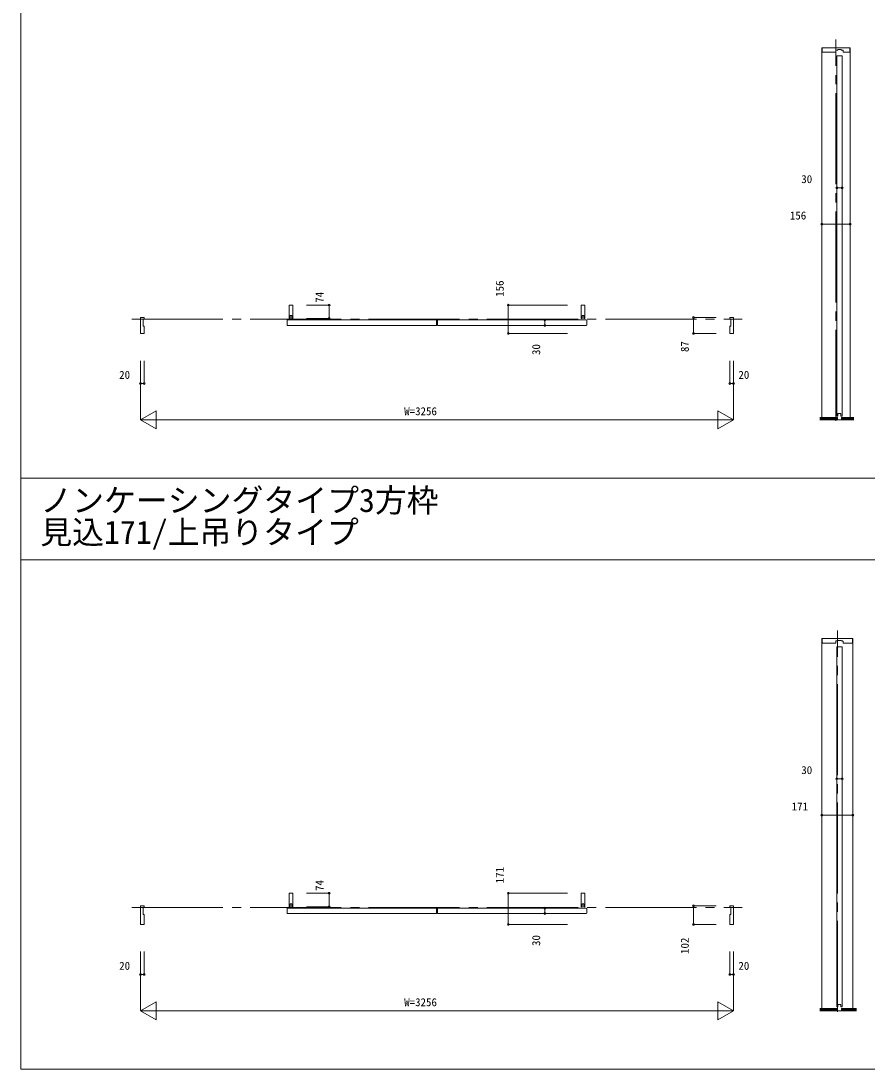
# Model space of a CAD drawing. Units: millimetres, scale not verified. Extents: x -14341 to 14341, y -10000 to 10000.
# Drawn here: x -14341 to -9695, y -10000 to -4241 of the extents above; entities that cross this region are included whole.
import ezdxf
from ezdxf.enums import TextEntityAlignment as Align

# ---------------------------------------------------------------- set-up
doc = ezdxf.new("R2010")
doc.units = ezdxf.units.MM
doc.header["$LTSCALE"] = 50
doc.linetypes.add('USER1', pattern=[13, 10, -1, 1, -1])
doc.layers.add('0-0_0', color=7, linetype='Continuous')
for name, color, linetype, lineweight in [('0-1_YKK_F1', 7, 'Continuous', 18), ('0-4_YKK_N1', 2, 'Continuous', 18), ('0-5_YKK_B1', 4, 'Continuous', 18), ('0-6_YKK_Z1', 7, 'Continuous', 18)]:
    doc.layers.add(name, color=color, linetype=linetype, lineweight=lineweight)
doc.styles.add('ＭＳ ゴシック', font='')
doc.styles.get('ＭＳ ゴシック').set_extended_font_data('MS Gothic')

msp = doc.modelspace()

# ---------------------------------------------------------------- linework, layer by layer
at = {"layer": '0-1_YKK_F1'}
for p, q in [((-14340.51, -10000), (-14340.51, 10000)), ((-14340.51, -6752.5), (14159.49, -6752.5)), ((-14340.51, -7202.5), (14159.49, -7202.5)), ((-14340.51, -10000), (14340.51, -10000))]:
    msp.add_line(p, q, dxfattribs=at)
at = {"layer": '0-4_YKK_N1'}
for p, q in [((-9861.01, -5156.88), (-9831.01, -5156.88)), ((-9943.01, -5356.88), (-9787.01, -5356.88)), ((-12772.76, -5801.5), (-12647.76, -5801.5)), ((-12647.76, -5875.5), (-12647.76, -5801.5)), ((-11664.26, -5957.5), (-11664.26, -5801.5)), ((-11339.26, -5801.5), (-11664.26, -5801.5)), ((-10648.01, -5957.5), (-10648.01, -5870.5)), ((-10523.01, -5870.5), (-10648.01, -5870.5)), ((-12772.76, -5875.5), (-12647.76, -5875.5)), ((-11464.26, -5913.5), (-11464.26, -5883.5)), ((-11339.26, -5957.5), (-11664.26, -5957.5)), ((-10523.01, -5957.5), (-10648.01, -5957.5)), ((-13664.01, -6107.5), (-13664.01, -6232.5)), ((-10448.01, -6107.5), (-10448.01, -6232.5)), ((-10428.01, -6107.5), (-10428.01, -6432.5)), ((-13684.01, -6232.5), (-13664.01, -6232.5)), ((-10428.01, -6232.5), (-10448.01, -6232.5)), ((-13684.01, -6432.5), (-13597.41, -6382.5)), ((-13597.41, -6382.5), (-13597.41, -6482.5)), ((-10514.61, -6382.5), (-10514.61, -6482.5)), ((-10428.01, -6432.5), (-10514.61, -6382.5)), ((-13684.01, -6432.5), (-13597.41, -6482.5)), ((-10428.01, -6432.5), (-10514.61, -6482.5)), ((-9861.01, -8404.38), (-9831.01, -8404.38)), ((-9943.01, -8604.38), (-9772.01, -8604.38)), ((-12772.76, -9034), (-12647.76, -9034)), ((-12647.76, -9108), (-12647.76, -9034)), ((-11664.26, -9205), (-11664.26, -9034)), ((-11339.26, -9034), (-11664.26, -9034)), ((-12772.76, -9108), (-12647.76, -9108)), ((-11464.26, -9146), (-11464.26, -9116)), ((-10648.01, -9205), (-10648.01, -9103)), ((-10523.01, -9103), (-10648.01, -9103)), ((-11339.26, -9205), (-11664.26, -9205)), ((-10523.01, -9205), (-10648.01, -9205)), ((-13664.01, -9355), (-13664.01, -9480)), ((-10448.01, -9355), (-10448.01, -9480)), ((-10428.01, -9355), (-10428.01, -9680)), ((-13684.01, -9480), (-13664.01, -9480)), ((-10428.01, -9480), (-10448.01, -9480)), ((-13684.01, -9680), (-13597.41, -9630)), ((-13597.41, -9630), (-13597.41, -9730)), ((-10514.61, -9630), (-10514.61, -9730)), ((-10428.01, -9680), (-10514.61, -9630)), ((-13684.01, -9680), (-13597.41, -9730)), ((-10428.01, -9680), (-10514.61, -9730))]:
    msp.add_line(p, q, dxfattribs=at)
for points in [[(-13684.01, -6107.5), (-13684.01, -6432.5), (-10428.01, -6432.5)], [(-13684.01, -9355), (-13684.01, -9680), (-10428.01, -9680)]]:
    msp.add_lwpolyline(points, dxfattribs=at)
for centre in [(-9861.01, -5156.88), (-9831.01, -5156.88), (-9943.01, -5356.88), (-9787.01, -5356.88), (-12647.76, -5801.5), (-11664.26, -5801.5), (-12647.76, -5875.5), (-10648.01, -5870.5), (-11464.26, -5883.5), (-11464.26, -5913.5), (-11664.26, -5957.5), (-10648.01, -5957.5), (-13684.01, -6232.5), (-13664.01, -6232.5), (-10448.01, -6232.5), (-10428.01, -6232.5), (-9861.01, -8404.38), (-9831.01, -8404.38), (-9943.01, -8604.38), (-9772.01, -8604.38), (-12647.76, -9034), (-11664.26, -9034), (-10648.01, -9103), (-12647.76, -9108), (-11464.26, -9116), (-11464.26, -9146), (-11664.26, -9205), (-10648.01, -9205), (-13684.01, -9480), (-13664.01, -9480), (-10448.01, -9480), (-10428.01, -9480)]:
    msp.add_circle(centre, 5, dxfattribs=at)
at = {"layer": '0-5_YKK_B1'}
for p, q in [((-9943.01, -4387.5), (-9787.01, -4387.5)), ((-9943.01, -4387.5), (-9943.01, -6420.5)), ((-9861.01, -4431.5), (-9831.01, -4431.5)), ((-9861.01, -6411.5), (-9861.01, -4431.5)), ((-9857.41, -4400.5), (-9857.41, -4400.3)), ((-9834.61, -4400.5), (-9834.61, -4400.3)), ((-9787.01, -4387.5), (-9787.01, -6420.5)), ((-13669.01, -5916.5), (-13669.01, -5880.5)), ((-13667.01, -5878.5), (-13665.01, -5878.5)), ((-13665.01, -5918.5), (-13667.01, -5918.5)), ((-13664.01, -5955.5), (-13664.01, -5919.5)), ((-12878.01, -5885.5), (-12876.01, -5883.5)), ((-12878.01, -5885.5), (-12878.01, -5911.5)), ((-12876.01, -5913.5), (-12878.01, -5911.5)), ((-12060.01, -5883.5), (-12876.01, -5883.5)), ((-12060.01, -5913.5), (-12876.01, -5913.5)), ((-12060.01, -5883.5), (-12058.01, -5885.5)), ((-12060.01, -5913.5), (-12058.01, -5911.5)), ((-12058.01, -5911.5), (-12058.01, -5885.5)), ((-12052.01, -5883.5), (-12054.01, -5885.5)), ((-12054.01, -5911.5), (-12054.01, -5885.5)), ((-12052.01, -5913.5), (-12054.01, -5911.5)), ((-12052.01, -5883.5), (-11236.01, -5883.5)), ((-12052.01, -5913.5), (-11236.01, -5913.5)), ((-11234.01, -5885.5), (-11236.01, -5883.5)), ((-11236.01, -5913.5), (-11234.01, -5911.5)), ((-11234.01, -5885.5), (-11234.01, -5911.5)), ((-10448.01, -5955.5), (-10448.01, -5919.5)), ((-10445.01, -5878.5), (-10447.01, -5878.5)), ((-10447.01, -5918.5), (-10445.01, -5918.5)), ((-10443.01, -5916.5), (-10443.01, -5880.5)), ((-9854.51, -6411.5), (-9861.01, -6411.5)), ((-9943.01, -7635), (-9772.01, -7635)), ((-9943.01, -7635), (-9943.01, -9668)), ((-9857.41, -7648), (-9857.41, -7647.8)), ((-9834.61, -7648), (-9834.61, -7647.8)), ((-9772.01, -7635), (-9772.01, -9668)), ((-9861.01, -7679), (-9831.01, -7679)), ((-13669.01, -9149), (-13669.01, -9113)), ((-13667.01, -9111), (-13665.01, -9111)), ((-13665.01, -9151), (-13667.01, -9151)), ((-13664.01, -9203), (-13664.01, -9152)), ((-12878.01, -9118), (-12876.01, -9116)), ((-12878.01, -9118), (-12878.01, -9144)), ((-12876.01, -9146), (-12878.01, -9144)), ((-12060.01, -9116), (-12876.01, -9116)), ((-12060.01, -9146), (-12876.01, -9146)), ((-12060.01, -9116), (-12058.01, -9118)), ((-12060.01, -9146), (-12058.01, -9144)), ((-12058.01, -9144), (-12058.01, -9118)), ((-12052.01, -9116), (-12054.01, -9118)), ((-12054.01, -9144), (-12054.01, -9118)), ((-12052.01, -9146), (-12054.01, -9144)), ((-12052.01, -9116), (-11236.01, -9116)), ((-12052.01, -9146), (-11236.01, -9146)), ((-11234.01, -9118), (-11236.01, -9116)), ((-11236.01, -9146), (-11234.01, -9144)), ((-11234.01, -9118), (-11234.01, -9144)), ((-10448.01, -9203), (-10448.01, -9152)), ((-10445.01, -9111), (-10447.01, -9111)), ((-10447.01, -9151), (-10445.01, -9151)), ((-10443.01, -9149), (-10443.01, -9113))]:
    msp.add_line(p, q, dxfattribs=at)
for points in [[(-9789.51, -4409.5), (-9789.51, -4387.5), (-9940.51, -4387.5), (-9940.51, -4409.5)], [(-9938.51, -4411.5), (-9866.21, -4411.5), (-9865.71, -4411), (-9865.71, -4402.3)], [(-9863.71, -4400.3), (-9855.51, -4400.3), (-9855.51, -4397.5), (-9836.51, -4397.5), (-9836.51, -4400.3), (-9828.31, -4400.3)], [(-9831.01, -4431.5), (-9831.01, -6411.5), (-9837.51, -6411.5)], [(-9826.31, -4402.3), (-9826.31, -4411), (-9825.81, -4411.5), (-9791.51, -4411.5)], [(-12849.76, -5801.5), (-12867.76, -5801.5), (-12867.76, -5875.5), (-12861.76, -5875.5), (-12861.76, -5859.5)], [(-12861.76, -5859.5), (-12853.76, -5859.5), (-12853.76, -5875.5), (-12847.76, -5875.5), (-12847.76, -5803.5)], [(-11250.26, -5859.5), (-11258.26, -5859.5), (-11258.26, -5875.5), (-11264.26, -5875.5), (-11264.26, -5803.5)], [(-11262.26, -5801.5), (-11244.26, -5801.5), (-11244.26, -5875.5), (-11250.26, -5875.5), (-11250.26, -5859.5)], [(-13670.81, -5870.5), (-13684.01, -5870.5), (-13684.01, -5932.5), (-13684.01, -5957.5), (-13666.01, -5957.5)], [(-13664.01, -5877.5), (-13664.01, -5870.5), (-13670.81, -5870.5)], [(-10448.01, -5877.5), (-10448.01, -5870.5), (-10441.21, -5870.5)], [(-10441.21, -5870.5), (-10428.01, -5870.5), (-10428.01, -5932.5), (-10428.01, -5957.5), (-10446.01, -5957.5)], [(-9854.51, -6411.5), (-9854.51, -6397.5), (-9837.51, -6397.5), (-9837.51, -6411.5)], [(-9774.51, -7657), (-9774.51, -7635), (-9940.51, -7635), (-9940.51, -7657)], [(-9938.51, -7659), (-9866.21, -7659), (-9865.71, -7658.5), (-9865.71, -7649.8)], [(-9863.71, -7647.8), (-9855.51, -7647.8), (-9855.51, -7645), (-9836.51, -7645), (-9836.51, -7647.8), (-9828.31, -7647.8)], [(-9826.31, -7649.8), (-9826.31, -7658.5), (-9825.81, -7659), (-9776.51, -7659)], [(-9854.51, -9659), (-9861.01, -9659), (-9861.01, -7679)], [(-9831.01, -7679), (-9831.01, -9659), (-9837.51, -9659)], [(-12849.76, -9034), (-12867.76, -9034), (-12867.76, -9108), (-12861.76, -9108), (-12861.76, -9092)], [(-12861.76, -9092), (-12853.76, -9092), (-12853.76, -9108), (-12847.76, -9108), (-12847.76, -9036)], [(-11250.26, -9092), (-11258.26, -9092), (-11258.26, -9108), (-11264.26, -9108), (-11264.26, -9036)], [(-11262.26, -9034), (-11244.26, -9034), (-11244.26, -9108), (-11250.26, -9108), (-11250.26, -9092)], [(-13670.81, -9103), (-13684.01, -9103), (-13684.01, -9165), (-13684.01, -9205), (-13666.01, -9205)], [(-13664.01, -9110), (-13664.01, -9103), (-13670.81, -9103)], [(-10448.01, -9110), (-10448.01, -9103), (-10441.21, -9103)], [(-10441.21, -9103), (-10428.01, -9103), (-10428.01, -9165), (-10428.01, -9205), (-10446.01, -9205)], [(-9854.51, -9659), (-9854.51, -9645), (-9837.51, -9645), (-9837.51, -9659)]]:
    msp.add_lwpolyline(points, dxfattribs=at)
for centre, radius, start, end in [((-9938.51, -4409.5), 2, 180, 270), ((-9863.71, -4402.3), 2, 90, 180), ((-9828.31, -4402.3), 2, 0, 90), ((-9791.51, -4409.5), 2, 270, 0), ((-12849.76, -5803.5), 2, 0, 90), ((-11262.26, -5803.5), 2, 90, 180), ((-13667.01, -5880.5), 2, 90, 180), ((-13667.01, -5916.5), 2, 180, 270), ((-13665.01, -5877.5), 1, 270, 0), ((-13665.01, -5919.5), 1, 0, 90), ((-10447.01, -5877.5), 1, 180, 270), ((-10447.01, -5919.5), 1, 90, 180), ((-10445.01, -5880.5), 2, 0, 90), ((-10445.01, -5916.5), 2, 270, 0), ((-13666.01, -5955.5), 2, 270, 0), ((-10446.01, -5955.5), 2, 180, 270), ((-9938.51, -7657), 2, 180, 270), ((-9863.71, -7649.8), 2, 90, 180), ((-9828.31, -7649.8), 2, 0, 90), ((-9776.51, -7657), 2, 270, 0), ((-12849.76, -9036), 2, 0, 90), ((-11262.26, -9036), 2, 90, 180), ((-13667.01, -9113), 2, 90, 180), ((-13667.01, -9149), 2, 180, 270), ((-13665.01, -9110), 1, 270, 0), ((-13665.01, -9152), 1, 0, 90), ((-10447.01, -9110), 1, 180, 270), ((-10447.01, -9152), 1, 90, 180), ((-10445.01, -9113), 2, 0, 90), ((-10445.01, -9149), 2, 270, 0), ((-13666.01, -9203), 2, 270, 0), ((-10446.01, -9203), 2, 180, 270)]:
    msp.add_arc(centre, radius, start, end, dxfattribs=at)
at = {"layer": '0-6_YKK_Z1', "linetype": 'USER1'}
for p, q in [((-9865.01, -6437.73), (-9865.01, -4341.95)), ((-13731.51, -5879.5), (-10380.51, -5879.5)), ((-9857.51, -9685.23), (-9857.51, -7589.45)), ((-13731.51, -9112), (-10380.51, -9112))]:
    msp.add_line(p, q, dxfattribs=at)
at = {"layer": '0-6_YKK_Z1'}
for p, q in [((-9857.01, -6420.5), (-9953.01, -6420.5)), ((-9953.01, -6423.5), (-9857.01, -6423.5)), ((-9953.01, -6426.5), (-9857.01, -6426.5)), ((-9953.01, -6429.5), (-9857.01, -6429.5)), ((-9767.01, -6432.5), (-9953.01, -6432.5)), ((-9857.01, -6420.5), (-9857.01, -6432.5)), ((-9767.01, -6420.5), (-9835.01, -6420.5)), ((-9835.01, -6420.5), (-9835.01, -6432.5)), ((-9835.01, -6423.5), (-9767.01, -6423.5)), ((-9835.01, -6426.5), (-9767.01, -6426.5)), ((-9835.01, -6429.5), (-9767.01, -6429.5)), ((-9857.01, -9668), (-9953.01, -9668)), ((-9953.01, -9671), (-9857.01, -9671)), ((-9953.01, -9674), (-9857.01, -9674)), ((-9857.01, -9668), (-9857.01, -9680)), ((-9752.01, -9668), (-9835.01, -9668)), ((-9835.01, -9668), (-9835.01, -9680)), ((-9835.01, -9671), (-9752.01, -9671)), ((-9835.01, -9674), (-9752.01, -9674)), ((-9953.01, -9677), (-9857.01, -9677)), ((-9752.01, -9680), (-9953.01, -9680)), ((-9835.01, -9677), (-9752.01, -9677))]:
    msp.add_line(p, q, dxfattribs=at)

# ---------------------------------------------------------------- texts
at = {"layer": '0-0_0', "style": 'ＭＳ ゴシック'}
for s, p in [('ノンケーシングタイプ3方枠', (-14234.51, -6977.5)), ('見込171/上吊りタイプ', (-14234.51, -7152.5))]:
    msp.add_text(s, height=128.3, dxfattribs=at).set_placement(p, align=Align.BOTTOM_LEFT)
at = {"layer": '0-4_YKK_N1', "color": 7, "style": 'ＭＳ ゴシック'}
for s, p in [('30', (-10055.44, -5144.88)), ('156', (-10118.18, -5344.88)), ('20', (-13801.21, -6220.5)), ('20', (-10400.81, -6220.5)), ('W=3256', (-12236.01, -6420.5)), ('30', (-10055.44, -8392.38)), ('171', (-10108.18, -8592.38)), ('20', (-13801.21, -9468)), ('20', (-10400.81, -9468)), ('W=3256', (-12236.01, -9668))]:
    msp.add_text(s, height=43.99, dxfattribs=at).set_placement(p, align=Align.BOTTOM_LEFT)
for s, p in [('156', (-11676.26, -5756.55)), ('74', (-12665.51, -5788.99)), ('30', (-11476.26, -6076.25)), ('87', (-10660.01, -6060.12)), ('171', (-11676.26, -8979.05)), ('74', (-12665.51, -9021.49)), ('30', (-11476.26, -9323.75)), ('102', (-10660.01, -9367.59))]:
    msp.add_text(s, height=43.99, rotation=90, dxfattribs=at).set_placement(p, align=Align.BOTTOM_LEFT)

doc.saveas('drawing.dxf')
